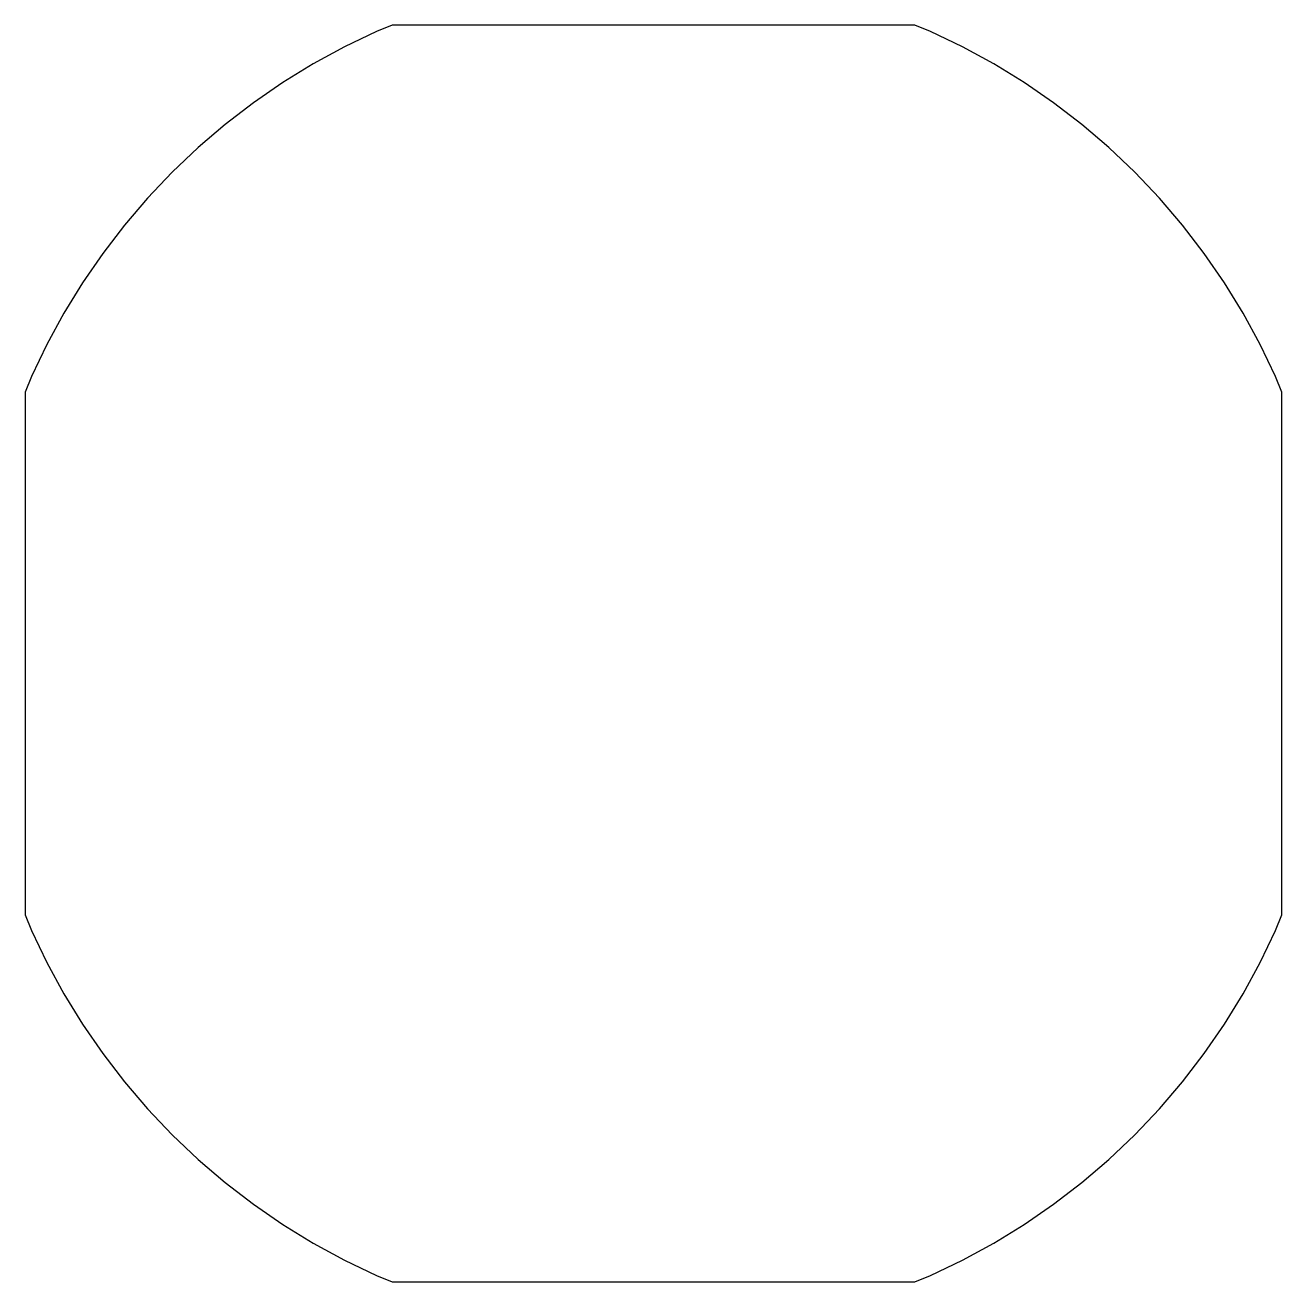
# Model space of a CAD drawing. Header units: metres. Extents: x -12 to 12, y -12 to 12.
import ezdxf

# ---------------------------------------------------------------- set-up
doc = ezdxf.new("R2010")
doc.units = ezdxf.units.M

msp = doc.modelspace()

# ---------------------------------------------------------------- linework, layer by layer
for p, q in [((-4.9884, 12), (-5.28757, 11.8761)), ((4.9884, 12), (-4.9884, 12)), ((5.28757, 11.8761), (4.9884, 12)), ((-5.28757, 11.8761), (-5.90187, 11.5831)), ((5.90187, 11.5831), (5.28757, 11.8761)), ((-5.90187, 11.5831), (-6.5, 11.2583)), ((6.5, 11.2583), (5.90187, 11.5831)), ((-6.5, 11.2583), (-7.08031, 10.9027)), ((7.08031, 10.9027), (6.5, 11.2583)), ((-7.08031, 10.9027), (-7.6412, 10.5172)), ((7.6412, 10.5172), (7.08031, 10.9027)), ((-7.6412, 10.5172), (-8.18115, 10.1029)), ((8.18115, 10.1029), (7.6412, 10.5172)), ((-8.18115, 10.1029), (-8.69868, 9.66087)), ((8.69868, 9.66087), (8.18115, 10.1029)), ((-8.69868, 9.66087), (-9.19238, 9.19238)), ((9.19238, 9.19238), (8.69868, 9.66087)), ((-9.19238, 9.19238), (-9.66087, 8.69868)), ((9.66087, 8.69868), (9.19238, 9.19238)), ((-9.66087, 8.69868), (-10.1029, 8.18115)), ((10.1029, 8.18115), (9.66087, 8.69868)), ((-10.1029, 8.18115), (-10.5172, 7.6412)), ((10.5172, 7.6412), (10.1029, 8.18115)), ((-10.5172, 7.6412), (-10.9027, 7.08031)), ((10.9027, 7.08031), (10.5172, 7.6412)), ((-10.9027, 7.08031), (-11.2583, 6.5)), ((11.2583, 6.5), (10.9027, 7.08031)), ((-11.2583, 6.5), (-11.5831, 5.90187)), ((11.5831, 5.90187), (11.2583, 6.5)), ((-11.5831, 5.90187), (-11.8761, 5.28757)), ((11.8761, 5.28757), (11.5831, 5.90187)), ((-11.8761, 5.28757), (-12, 4.9884)), ((12, 4.9884), (11.8761, 5.28757)), ((-12, 4.9884), (-12, -4.9884)), ((12, -4.9884), (12, 4.9884)), ((-12, -4.9884), (-11.8761, -5.28757)), ((11.8761, -5.28757), (12, -4.9884)), ((-11.8761, -5.28757), (-11.5831, -5.90187)), ((11.5831, -5.90187), (11.8761, -5.28757)), ((-11.5831, -5.90187), (-11.2583, -6.5)), ((11.2583, -6.5), (11.5831, -5.90187)), ((-11.2583, -6.5), (-10.9027, -7.08031)), ((10.9027, -7.08031), (11.2583, -6.5)), ((-10.9027, -7.08031), (-10.5172, -7.6412)), ((10.5172, -7.6412), (10.9027, -7.08031)), ((-10.5172, -7.6412), (-10.1029, -8.18115)), ((10.1029, -8.18115), (10.5172, -7.6412)), ((-10.1029, -8.18115), (-9.66087, -8.69868)), ((9.66087, -8.69868), (10.1029, -8.18115)), ((-9.66087, -8.69868), (-9.19238, -9.19238)), ((9.19238, -9.19238), (9.66087, -8.69868)), ((-9.19238, -9.19238), (-8.69868, -9.66087)), ((8.69868, -9.66087), (9.19238, -9.19238)), ((-8.69868, -9.66087), (-8.18115, -10.1029)), ((8.18115, -10.1029), (8.69868, -9.66087)), ((-8.18115, -10.1029), (-7.6412, -10.5172)), ((7.6412, -10.5172), (8.18115, -10.1029)), ((-7.6412, -10.5172), (-7.08031, -10.9027)), ((7.08031, -10.9027), (7.6412, -10.5172)), ((-7.08031, -10.9027), (-6.5, -11.2583)), ((6.5, -11.2583), (7.08031, -10.9027)), ((-6.5, -11.2583), (-5.90187, -11.5831)), ((5.90187, -11.5831), (6.5, -11.2583)), ((-5.90187, -11.5831), (-5.28757, -11.8761)), ((5.28757, -11.8761), (5.90187, -11.5831)), ((-5.28757, -11.8761), (-4.9884, -12)), ((-4.9884, -12), (4.9884, -12)), ((4.9884, -12), (5.28757, -11.8761))]:
    msp.add_line(p, q)

doc.saveas('drawing.dxf')
